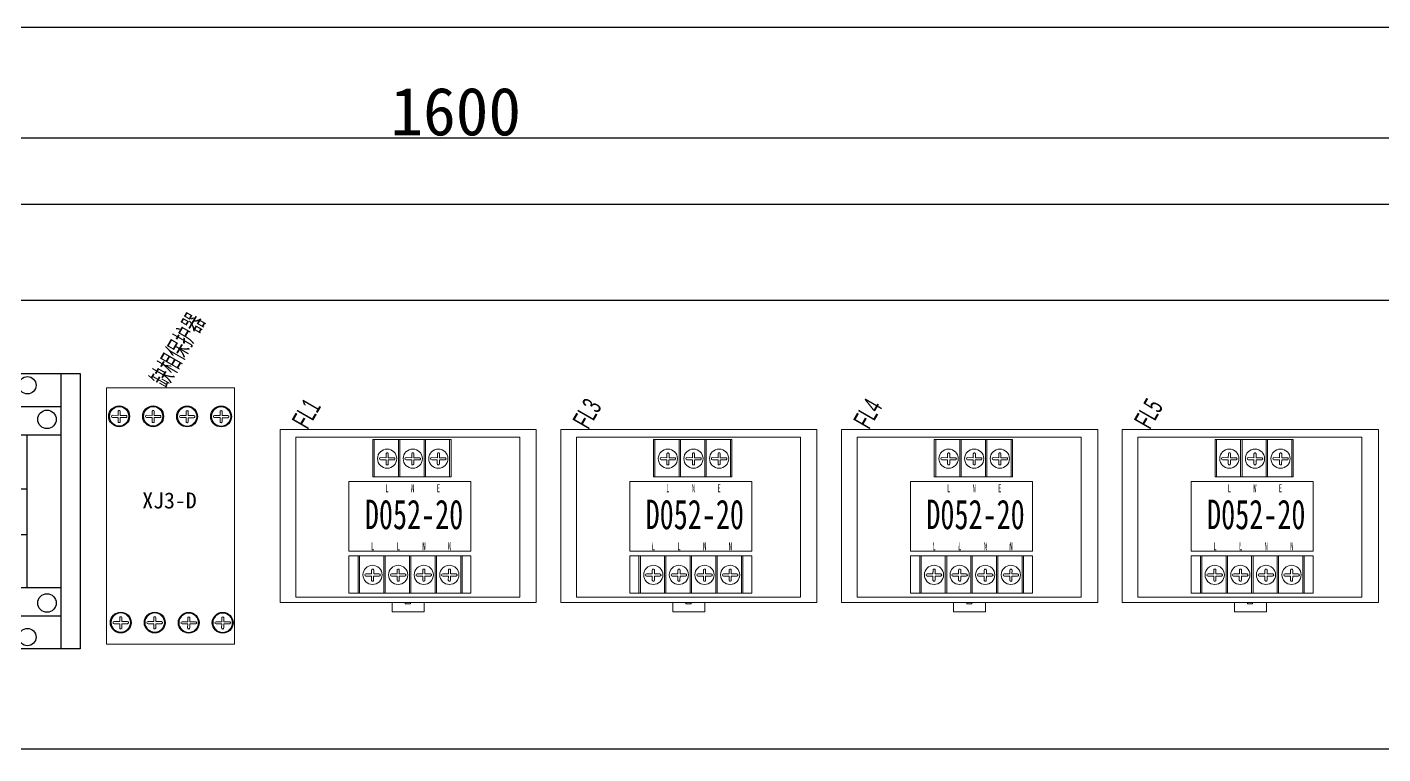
# Model space of a CAD drawing. Header units: millimetres. Extents: x 336 to 12810, y -1577 to 4105.
# Drawn here: x 6895 to 7318.4, y 1721.2 to 1948.1 of the extents above; entities that cross this region are included whole.
import ezdxf

# ---------------------------------------------------------------- set-up
doc = ezdxf.new("R2010")
doc.units = ezdxf.units.MM
doc.layers.add('TEXT', color=2, linetype='Continuous')
doc.styles.add('ST', font='', dxfattribs={"width": 0.8, "height": 300})
doc.styles.get("Standard").update_dxf_attribs({"font": ''})
doc.styles.add('样式 8', font='arial.ttf', dxfattribs={"width": 0.6, "height": 2.5})
doc.styles.get('ST').set_extended_font_data('SimSun')
doc.styles.get('Standard').set_extended_font_data('SimSun')
doc.dimstyles.new('ISO-25', dxfattribs={"dimtxt": 2.5, "dimasz": 2.5, "dimexe": 1.25, "dimexo": 0.625, "dimtad": 1, "dimtxsty": 'Standard', "dimcen": 2.5, "dimadec": 0, "dimazin": 0, "dimtfac": 1, "dimtmove": 0, "dimatfit": 3, "dimfxl": 1, "dimarcsym": 0})

# ---------------------------------------------------------------- blocks, each defined once
blk = doc.blocks.new('*D281')
at = {"color": 0, "lineweight": -2}
for p, q in [((6228.84, 1893.42), (6228.84, 1914.79)), ((7828.84, 1893.42), (7828.84, 1914.79)), ((6231.34, 1913.54), (7826.34, 1913.54))]:
    blk.add_line(p, q, dxfattribs=at)
at = {"color": 0}
for points in [[(6231.34, 1913.96), (6231.34, 1913.12), (6228.84, 1913.54)], [(7826.34, 1913.12), (7826.34, 1913.96), (7828.84, 1913.54)]]:
    blk.add_solid(points, dxfattribs=at)
at = {"layer": 'Defpoints', "color": 0}
for p in [(7828.84, 1913.54), (6228.84, 1892.79), (7828.84, 1892.79)]:
    blk.add_point(p, dxfattribs=at)
at = {"color": 0, "insert": (7028.84, 1921.67), "char_height": 2.5, "attachment_point": 5}
blk.add_mtext('{\\H6x;1600}', dxfattribs=at)
blk = doc.blocks.new('CJX2-3201')
for p, q in [((6642.26, 2108.3), (6687.26, 2108.3)), ((6642.26, 2089.11), (6642.26, 2108.3)), ((6687.26, 2108.3), (6687.26, 2089.11)), ((6642.26, 2097.98), (6687.26, 2097.98)), ((6642.26, 2041.48), (6642.26, 2089.11)), ((6642.26, 2089.11), (6687.26, 2089.11)), ((6652.94, 2089.11), (6652.94, 2041.48)), ((6656.95, 2072.26), (6656.95, 2089.11)), ((6672.58, 2072.26), (6672.58, 2089.11)), ((6676.59, 2089.11), (6676.59, 2041.48)), ((6687.26, 2089.11), (6687.26, 2041.48)), ((6652.94, 2072.26), (6676.59, 2072.26)), ((6658.58, 2072.26), (6658.58, 2058.03)), ((6664.08, 2068.31), (6664.08, 2072.26)), ((6665.36, 2072.26), (6665.36, 2068.31)), ((6670.95, 2072.26), (6670.95, 2058.03)), ((6665.36, 2068.31), (6664.08, 2068.31)), ((6665.36, 2061.98), (6664.08, 2061.98)), ((6664.08, 2061.98), (6664.08, 2058.03)), ((6665.36, 2058.03), (6665.36, 2061.98)), ((6652.94, 2058.03), (6676.59, 2058.03)), ((6642.26, 2022.3), (6642.26, 2041.48)), ((6642.26, 2041.48), (6687.26, 2041.48)), ((6687.26, 2041.48), (6687.26, 2022.3)), ((6642.26, 2032.61), (6687.26, 2032.61)), ((6687.26, 2022.3), (6642.26, 2022.3))]:
    blk.add_line(p, q)
blk.add_lwpolyline([(6636.26, 2108.3), (6693.26, 2108.3), (6693.26, 2022.3), (6636.26, 2022.3)], close=True)
for centre, radius in [((6651.2, 2104.4), 2.69), ((6663.99, 2104.4), 2.69), ((6676.79, 2104.61), 2.69), ((6646.68, 2093.77), 2.89), ((6658.65, 2093.77), 2.89), ((6671.45, 2093.77), 2.89), ((6682.89, 2093.97), 2.89), ((6646.68, 2036.83), 2.89), ((6658.65, 2036.83), 2.89), ((6671.45, 2036.83), 2.89), ((6682.89, 2036.62), 2.89), ((6651.2, 2026.19), 2.69), ((6663.99, 2026.19), 2.69), ((6676.79, 2025.98), 2.69)]:
    blk.add_circle(centre, radius)
at = {"layer": 'TEXT', "color": 0, "style": 'ST', "width": 0.7}
blk.add_text('CJX2-3201', height=4.5, dxfattribs=at).set_placement((6654.74, 2048.87))

msp = doc.modelspace()

# ---------------------------------------------------------------- linework, layer by layer
for p, q in [((6268.84, 1862.792), (7328.84, 1862.792)), ((6268.84, 1722.792), (7328.84, 1722.792))]:
    msp.add_line(p, q)
at = {"lineweight": 0}
for p, q in [((6973.986, 1768.479), (7013.986, 1768.479)), ((7018.986, 1768.479), (7008.986, 1768.479)), ((7013.986, 1768.479), (7018.986, 1768.479)), ((7061.673, 1768.479), (7101.673, 1768.479)), ((7106.673, 1768.479), (7096.673, 1768.479)), ((7101.673, 1768.479), (7106.673, 1768.479)), ((7149.36, 1768.479), (7189.36, 1768.479)), ((7194.36, 1768.479), (7184.36, 1768.479)), ((7189.36, 1768.479), (7194.36, 1768.479)), ((7237.048, 1768.479), (7277.048, 1768.479)), ((7282.048, 1768.479), (7272.048, 1768.479)), ((7277.048, 1768.479), (7282.048, 1768.479))]:
    msp.add_line(p, q, dxfattribs=at)
at = {"color": 1}
msp.add_lwpolyline([(6148.29, 1948.1), (7905.608, 1948.1), (7905.608, 940.442), (6148.29, 940.442)], close=True, dxfattribs=at)
msp.add_lwpolyline([(6228.84, 1892.792), (7828.84, 1892.792), (7828.84, 1402.792), (6228.84, 1402.792)], close=True)
at = {"lineweight": 0}
for points in [[(6919.756, 1835.471), (6959.756, 1835.471), (6959.756, 1755.471), (6919.756, 1755.471)], [(6973.986, 1822.479), (7053.986, 1822.479), (7053.986, 1768.479), (6973.986, 1768.479)], [(7061.673, 1822.479), (7141.673, 1822.479), (7141.673, 1768.479), (7061.673, 1768.479)], [(7149.36, 1822.479), (7229.36, 1822.479), (7229.36, 1768.479), (7149.36, 1768.479)], [(7237.048, 1822.479), (7317.048, 1822.479), (7317.048, 1768.479), (7237.048, 1768.479)], [(6978.882, 1820.094), (7048.848, 1820.094), (7048.848, 1770.124), (6978.882, 1770.124)], [(7002.941, 1807.65), (7027.379, 1807.65), (7027.379, 1819.321), (7002.941, 1819.321)], [(7002.941, 1819.321), (7003.379, 1819.321), (7003.379, 1807.65), (7002.941, 1807.65)], [(7010.941, 1819.321), (7011.379, 1819.321), (7011.379, 1807.65), (7010.941, 1807.65)], [(7018.941, 1819.321), (7019.379, 1819.321), (7019.379, 1807.65), (7018.941, 1807.65)], [(7026.941, 1819.321), (7027.379, 1819.321), (7027.379, 1807.65), (7026.941, 1807.65)], [(7066.569, 1820.094), (7136.536, 1820.094), (7136.536, 1770.124), (7066.569, 1770.124)], [(7090.629, 1807.65), (7115.067, 1807.65), (7115.067, 1819.321), (7090.629, 1819.321)], [(7090.629, 1819.321), (7091.067, 1819.321), (7091.067, 1807.65), (7090.629, 1807.65)], [(7098.629, 1819.321), (7099.067, 1819.321), (7099.067, 1807.65), (7098.629, 1807.65)], [(7106.629, 1819.321), (7107.067, 1819.321), (7107.067, 1807.65), (7106.629, 1807.65)], [(7114.629, 1819.321), (7115.067, 1819.321), (7115.067, 1807.65), (7114.629, 1807.65)], [(7154.256, 1820.094), (7224.223, 1820.094), (7224.223, 1770.124), (7154.256, 1770.124)], [(7178.316, 1807.65), (7202.754, 1807.65), (7202.754, 1819.321), (7178.316, 1819.321)], [(7178.316, 1819.321), (7178.754, 1819.321), (7178.754, 1807.65), (7178.316, 1807.65)], [(7186.316, 1819.321), (7186.754, 1819.321), (7186.754, 1807.65), (7186.316, 1807.65)], [(7194.316, 1819.321), (7194.754, 1819.321), (7194.754, 1807.65), (7194.316, 1807.65)], [(7202.316, 1819.321), (7202.754, 1819.321), (7202.754, 1807.65), (7202.316, 1807.65)], [(7241.944, 1820.094), (7311.91, 1820.094), (7311.91, 1770.124), (7241.944, 1770.124)], [(7266.003, 1807.65), (7290.441, 1807.65), (7290.441, 1819.321), (7266.003, 1819.321)], [(7266.003, 1819.321), (7266.441, 1819.321), (7266.441, 1807.65), (7266.003, 1807.65)], [(7274.003, 1819.321), (7274.441, 1819.321), (7274.441, 1807.65), (7274.003, 1807.65)], [(7282.003, 1819.321), (7282.441, 1819.321), (7282.441, 1807.65), (7282.003, 1807.65)], [(7290.003, 1819.321), (7290.441, 1819.321), (7290.441, 1807.65), (7290.003, 1807.65)], [(7033.61, 1784.43), (6995.5, 1784.43), (6995.5, 1806.186), (7033.61, 1806.186)], [(7121.297, 1784.43), (7083.187, 1784.43), (7083.187, 1806.186), (7121.297, 1806.186)], [(7208.985, 1784.43), (7170.874, 1784.43), (7170.874, 1806.186), (7208.985, 1806.186)], [(7296.672, 1784.43), (7258.561, 1784.43), (7258.561, 1806.186), (7296.672, 1806.186)], [(6995.5, 1783.019), (7033.61, 1783.019), (7033.61, 1771.347), (6995.5, 1771.347)], [(6998.384, 1783.019), (6998.822, 1783.019), (6998.822, 1771.347), (6998.384, 1771.347)], [(7006.384, 1783.019), (7006.822, 1783.019), (7006.822, 1771.347), (7006.384, 1771.347)], [(7014.384, 1783.019), (7014.822, 1783.019), (7014.822, 1771.347), (7014.384, 1771.347)], [(7022.384, 1783.019), (7022.822, 1783.019), (7022.822, 1771.347), (7022.384, 1771.347)], [(7030.384, 1783.019), (7030.822, 1783.019), (7030.822, 1771.347), (7030.384, 1771.347)], [(7083.187, 1783.019), (7121.297, 1783.019), (7121.297, 1771.347), (7083.187, 1771.347)], [(7086.071, 1783.019), (7086.509, 1783.019), (7086.509, 1771.347), (7086.071, 1771.347)], [(7094.071, 1783.019), (7094.509, 1783.019), (7094.509, 1771.347), (7094.071, 1771.347)], [(7102.071, 1783.019), (7102.509, 1783.019), (7102.509, 1771.347), (7102.071, 1771.347)], [(7110.071, 1783.019), (7110.509, 1783.019), (7110.509, 1771.347), (7110.071, 1771.347)], [(7118.071, 1783.019), (7118.509, 1783.019), (7118.509, 1771.347), (7118.071, 1771.347)], [(7170.874, 1783.019), (7208.985, 1783.019), (7208.985, 1771.347), (7170.874, 1771.347)], [(7173.758, 1783.019), (7174.196, 1783.019), (7174.196, 1771.347), (7173.758, 1771.347)], [(7181.758, 1783.019), (7182.196, 1783.019), (7182.196, 1771.347), (7181.758, 1771.347)], [(7189.758, 1783.019), (7190.196, 1783.019), (7190.196, 1771.347), (7189.758, 1771.347)], [(7197.758, 1783.019), (7198.196, 1783.019), (7198.196, 1771.347), (7197.758, 1771.347)], [(7205.758, 1783.019), (7206.196, 1783.019), (7206.196, 1771.347), (7205.758, 1771.347)], [(7258.561, 1783.019), (7296.672, 1783.019), (7296.672, 1771.347), (7258.561, 1771.347)], [(7261.446, 1783.019), (7261.884, 1783.019), (7261.884, 1771.347), (7261.446, 1771.347)], [(7269.446, 1783.019), (7269.884, 1783.019), (7269.884, 1771.347), (7269.446, 1771.347)], [(7277.446, 1783.019), (7277.884, 1783.019), (7277.884, 1771.347), (7277.446, 1771.347)], [(7285.446, 1783.019), (7285.884, 1783.019), (7285.884, 1771.347), (7285.446, 1771.347)], [(7293.446, 1783.019), (7293.884, 1783.019), (7293.884, 1771.347), (7293.446, 1771.347)], [(7008.986, 1768.479), (7018.986, 1768.479), (7018.986, 1765.479), (7008.986, 1765.479)], [(7013.073, 1768.479), (7014.688, 1768.479), (7014.688, 1768.045), (7013.073, 1768.045)], [(7013.986, 1768.479), (7015.696, 1768.479), (7015.696, 1768.479), (7013.986, 1768.479)], [(7096.673, 1768.479), (7106.673, 1768.479), (7106.673, 1765.479), (7096.673, 1765.479)], [(7100.761, 1768.479), (7102.375, 1768.479), (7102.375, 1768.045), (7100.761, 1768.045)], [(7101.673, 1768.479), (7103.383, 1768.479), (7103.383, 1768.479), (7101.673, 1768.479)], [(7184.36, 1768.479), (7194.36, 1768.479), (7194.36, 1765.479), (7184.36, 1765.479)], [(7188.448, 1768.479), (7190.062, 1768.479), (7190.062, 1768.045), (7188.448, 1768.045)], [(7189.36, 1768.479), (7191.07, 1768.479), (7191.07, 1768.479), (7189.36, 1768.479)], [(7272.048, 1768.479), (7282.048, 1768.479), (7282.048, 1765.479), (7272.048, 1765.479)], [(7276.135, 1768.479), (7277.75, 1768.479), (7277.75, 1768.045), (7276.135, 1768.045)], [(7277.048, 1768.479), (7278.757, 1768.479), (7278.757, 1768.479), (7277.048, 1768.479)]]:
    msp.add_lwpolyline(points, close=True, dxfattribs=at)
for points in [[(6921.62, 1826.22), (6923.388, 1826.207)], [(6923.393, 1826.876), (6921.625, 1826.888)], [(6923.388, 1826.207), (6923.379, 1824.944)], [(6923.406, 1828.061), (6923.402, 1828.061), (6923.393, 1826.876)], [(6924.046, 1824.939), (6924.05, 1824.939), (6924.06, 1826.202)], [(6924.06, 1826.202), (6925.8, 1826.188), (6925.8, 1826.192)], [(6924.065, 1826.872), (6924.074, 1828.056)], [(6925.806, 1826.86), (6924.065, 1826.872)], [(6932.234, 1826.22), (6934.003, 1826.207)], [(6934.008, 1826.876), (6932.239, 1826.888)], [(6934.003, 1826.207), (6933.993, 1824.944)], [(6934.021, 1828.061), (6934.017, 1828.061), (6934.008, 1826.876)], [(6934.661, 1824.939), (6934.665, 1824.939), (6934.674, 1826.202)], [(6934.674, 1826.202), (6936.415, 1826.188), (6936.415, 1826.192)], [(6934.679, 1826.872), (6934.688, 1828.056)], [(6936.42, 1826.86), (6934.679, 1826.872)], [(6942.848, 1826.17), (6944.616, 1826.156)], [(6944.622, 1826.825), (6942.853, 1826.837)], [(6944.616, 1826.156), (6944.607, 1824.893)], [(6944.635, 1828.011), (6944.631, 1828.011), (6944.622, 1826.825)], [(6945.275, 1824.888), (6945.279, 1824.888), (6945.288, 1826.151)], [(6945.288, 1826.151), (6947.029, 1826.138), (6947.029, 1826.142)], [(6945.293, 1826.821), (6945.302, 1828.006)], [(6947.034, 1826.809), (6945.293, 1826.821)], [(6953.462, 1826.17), (6955.231, 1826.156)], [(6955.236, 1826.825), (6953.468, 1826.837)], [(6955.231, 1826.156), (6955.221, 1824.893)], [(6955.249, 1828.011), (6955.245, 1828.011), (6955.236, 1826.825)], [(6955.889, 1824.888), (6955.893, 1824.888), (6955.903, 1826.151)], [(6955.903, 1826.151), (6957.643, 1826.138), (6957.643, 1826.142)], [(6955.908, 1826.821), (6955.917, 1828.006)], [(6957.648, 1826.809), (6955.908, 1826.821)], [(7005.327, 1813.005), (7007.095, 1812.992)], [(7007.1, 1813.661), (7005.332, 1813.673)], [(7007.095, 1812.992), (7007.085, 1811.729)], [(7007.113, 1814.846), (7007.109, 1814.846), (7007.1, 1813.661)], [(7007.753, 1811.724), (7007.757, 1811.724), (7007.767, 1812.987)], [(7007.767, 1812.987), (7009.507, 1812.973), (7009.507, 1812.977)], [(7007.772, 1813.657), (7007.781, 1814.841)], [(7009.512, 1813.645), (7007.772, 1813.657)], [(7013.327, 1813.005), (7015.095, 1812.992)], [(7015.1, 1813.661), (7013.332, 1813.673)], [(7015.095, 1812.992), (7015.085, 1811.729)], [(7015.113, 1814.846), (7015.109, 1814.846), (7015.1, 1813.661)], [(7015.753, 1811.724), (7015.757, 1811.724), (7015.767, 1812.987)], [(7015.767, 1812.987), (7017.507, 1812.973), (7017.507, 1812.977)], [(7015.772, 1813.657), (7015.781, 1814.841)], [(7017.512, 1813.645), (7015.772, 1813.657)], [(7021.327, 1813.005), (7023.095, 1812.992)], [(7023.1, 1813.661), (7021.332, 1813.673)], [(7023.095, 1812.992), (7023.085, 1811.729)], [(7023.113, 1814.846), (7023.109, 1814.846), (7023.1, 1813.661)], [(7023.753, 1811.724), (7023.757, 1811.724), (7023.767, 1812.987)], [(7023.767, 1812.987), (7025.507, 1812.973), (7025.507, 1812.977)], [(7023.772, 1813.657), (7023.781, 1814.841)], [(7025.512, 1813.645), (7023.772, 1813.657)], [(7093.014, 1813.005), (7094.782, 1812.992)], [(7094.787, 1813.661), (7093.019, 1813.673)], [(7094.782, 1812.992), (7094.773, 1811.729)], [(7094.8, 1814.846), (7094.796, 1814.846), (7094.787, 1813.661)], [(7095.44, 1811.724), (7095.444, 1811.724), (7095.454, 1812.987)], [(7095.454, 1812.987), (7097.194, 1812.973), (7097.194, 1812.977)], [(7095.459, 1813.657), (7095.468, 1814.841)], [(7097.2, 1813.645), (7095.459, 1813.657)], [(7101.014, 1813.005), (7102.782, 1812.992)], [(7102.787, 1813.661), (7101.019, 1813.673)], [(7102.782, 1812.992), (7102.773, 1811.729)], [(7102.8, 1814.846), (7102.796, 1814.846), (7102.787, 1813.661)], [(7103.44, 1811.724), (7103.444, 1811.724), (7103.454, 1812.987)], [(7103.454, 1812.987), (7105.194, 1812.973), (7105.194, 1812.977)], [(7103.459, 1813.657), (7103.468, 1814.841)], [(7105.2, 1813.645), (7103.459, 1813.657)], [(7109.014, 1813.005), (7110.782, 1812.992)], [(7110.787, 1813.661), (7109.019, 1813.673)], [(7110.782, 1812.992), (7110.773, 1811.729)], [(7110.8, 1814.846), (7110.796, 1814.846), (7110.787, 1813.661)], [(7111.44, 1811.724), (7111.444, 1811.724), (7111.454, 1812.987)], [(7111.454, 1812.987), (7113.194, 1812.973), (7113.194, 1812.977)], [(7111.459, 1813.657), (7111.468, 1814.841)], [(7113.2, 1813.645), (7111.459, 1813.657)], [(7180.701, 1813.005), (7182.47, 1812.992)], [(7182.475, 1813.661), (7180.706, 1813.673)], [(7182.47, 1812.992), (7182.46, 1811.729)], [(7182.488, 1814.846), (7182.484, 1814.846), (7182.475, 1813.661)], [(7183.128, 1811.724), (7183.132, 1811.724), (7183.141, 1812.987)], [(7183.141, 1812.987), (7184.882, 1812.973), (7184.882, 1812.977)], [(7183.146, 1813.657), (7183.155, 1814.841)], [(7184.887, 1813.645), (7183.146, 1813.657)], [(7188.701, 1813.005), (7190.47, 1812.992)], [(7190.475, 1813.661), (7188.706, 1813.673)], [(7190.47, 1812.992), (7190.46, 1811.729)], [(7190.488, 1814.846), (7190.484, 1814.846), (7190.475, 1813.661)], [(7191.128, 1811.724), (7191.132, 1811.724), (7191.141, 1812.987)], [(7191.141, 1812.987), (7192.882, 1812.973), (7192.882, 1812.977)], [(7191.146, 1813.657), (7191.155, 1814.841)], [(7192.887, 1813.645), (7191.146, 1813.657)], [(7196.701, 1813.005), (7198.47, 1812.992)], [(7198.475, 1813.661), (7196.706, 1813.673)], [(7198.47, 1812.992), (7198.46, 1811.729)], [(7198.488, 1814.846), (7198.484, 1814.846), (7198.475, 1813.661)], [(7199.128, 1811.724), (7199.132, 1811.724), (7199.141, 1812.987)], [(7199.141, 1812.987), (7200.882, 1812.973), (7200.882, 1812.977)], [(7199.146, 1813.657), (7199.155, 1814.841)], [(7200.887, 1813.645), (7199.146, 1813.657)], [(7268.388, 1813.005), (7270.157, 1812.992)], [(7270.162, 1813.661), (7268.393, 1813.673)], [(7270.157, 1812.992), (7270.147, 1811.729)], [(7270.175, 1814.846), (7270.171, 1814.846), (7270.162, 1813.661)], [(7270.815, 1811.724), (7270.819, 1811.724), (7270.828, 1812.987)], [(7270.828, 1812.987), (7272.569, 1812.973), (7272.569, 1812.977)], [(7270.834, 1813.657), (7270.843, 1814.841)], [(7272.574, 1813.645), (7270.834, 1813.657)], [(7276.388, 1813.005), (7278.157, 1812.992)], [(7278.162, 1813.661), (7276.393, 1813.673)], [(7278.157, 1812.992), (7278.147, 1811.729)], [(7278.175, 1814.846), (7278.171, 1814.846), (7278.162, 1813.661)], [(7278.815, 1811.724), (7278.819, 1811.724), (7278.828, 1812.987)], [(7278.828, 1812.987), (7280.569, 1812.973), (7280.569, 1812.977)], [(7278.834, 1813.657), (7278.843, 1814.841)], [(7280.574, 1813.645), (7278.834, 1813.657)], [(7284.388, 1813.005), (7286.157, 1812.992)], [(7286.162, 1813.661), (7284.393, 1813.673)], [(7286.157, 1812.992), (7286.147, 1811.729)], [(7286.175, 1814.846), (7286.171, 1814.846), (7286.162, 1813.661)], [(7286.815, 1811.724), (7286.819, 1811.724), (7286.828, 1812.987)], [(7286.828, 1812.987), (7288.569, 1812.973), (7288.569, 1812.977)], [(7286.834, 1813.657), (7286.843, 1814.841)], [(7288.574, 1813.645), (7286.834, 1813.657)], [(7000.769, 1776.703), (7002.537, 1776.69)], [(7002.542, 1777.359), (7000.774, 1777.371)], [(7002.537, 1776.69), (7002.528, 1775.427)], [(7002.555, 1778.544), (7002.552, 1778.544), (7002.542, 1777.359)], [(7003.195, 1775.422), (7003.199, 1775.422), (7003.209, 1776.685)], [(7003.209, 1776.685), (7004.95, 1776.671), (7004.95, 1776.675)], [(7003.214, 1777.355), (7003.223, 1778.539)], [(7004.955, 1777.343), (7003.214, 1777.355)], [(7008.769, 1776.703), (7010.537, 1776.69)], [(7010.542, 1777.359), (7008.774, 1777.371)], [(7010.537, 1776.69), (7010.528, 1775.427)], [(7010.555, 1778.544), (7010.552, 1778.544), (7010.542, 1777.359)], [(7011.195, 1775.422), (7011.199, 1775.422), (7011.209, 1776.685)], [(7011.209, 1776.685), (7012.95, 1776.671), (7012.95, 1776.675)], [(7011.214, 1777.355), (7011.223, 1778.539)], [(7012.955, 1777.343), (7011.214, 1777.355)], [(7016.769, 1776.703), (7018.537, 1776.69)], [(7018.542, 1777.359), (7016.774, 1777.371)], [(7018.537, 1776.69), (7018.528, 1775.427)], [(7018.555, 1778.544), (7018.552, 1778.544), (7018.542, 1777.359)], [(7019.195, 1775.422), (7019.199, 1775.422), (7019.209, 1776.685)], [(7019.209, 1776.685), (7020.95, 1776.671), (7020.95, 1776.675)], [(7019.214, 1777.355), (7019.223, 1778.539)], [(7020.955, 1777.343), (7019.214, 1777.355)], [(7024.769, 1776.703), (7026.537, 1776.69)], [(7026.542, 1777.359), (7024.774, 1777.371)], [(7026.537, 1776.69), (7026.528, 1775.427)], [(7026.555, 1778.544), (7026.552, 1778.544), (7026.542, 1777.359)], [(7027.195, 1775.422), (7027.199, 1775.422), (7027.209, 1776.685)], [(7027.209, 1776.685), (7028.95, 1776.671), (7028.95, 1776.675)], [(7027.214, 1777.355), (7027.223, 1778.539)], [(7028.955, 1777.343), (7027.214, 1777.355)], [(7088.456, 1776.703), (7090.225, 1776.69)], [(7090.23, 1777.359), (7088.461, 1777.371)], [(7090.225, 1776.69), (7090.215, 1775.427)], [(7090.243, 1778.544), (7090.239, 1778.544), (7090.23, 1777.359)], [(7090.883, 1775.422), (7090.887, 1775.422), (7090.896, 1776.685)], [(7090.896, 1776.685), (7092.637, 1776.671), (7092.637, 1776.675)], [(7090.901, 1777.355), (7090.91, 1778.539)], [(7092.642, 1777.343), (7090.901, 1777.355)], [(7096.456, 1776.703), (7098.225, 1776.69)], [(7098.23, 1777.359), (7096.461, 1777.371)], [(7098.225, 1776.69), (7098.215, 1775.427)], [(7098.243, 1778.544), (7098.239, 1778.544), (7098.23, 1777.359)], [(7098.883, 1775.422), (7098.887, 1775.422), (7098.896, 1776.685)], [(7098.896, 1776.685), (7100.637, 1776.671), (7100.637, 1776.675)], [(7098.901, 1777.355), (7098.91, 1778.539)], [(7100.642, 1777.343), (7098.901, 1777.355)], [(7104.456, 1776.703), (7106.225, 1776.69)], [(7106.23, 1777.359), (7104.461, 1777.371)], [(7106.225, 1776.69), (7106.215, 1775.427)], [(7106.243, 1778.544), (7106.239, 1778.544), (7106.23, 1777.359)], [(7106.883, 1775.422), (7106.887, 1775.422), (7106.896, 1776.685)], [(7106.896, 1776.685), (7108.637, 1776.671), (7108.637, 1776.675)], [(7106.901, 1777.355), (7106.91, 1778.539)], [(7108.642, 1777.343), (7106.901, 1777.355)], [(7112.456, 1776.703), (7114.225, 1776.69)], [(7114.23, 1777.359), (7112.461, 1777.371)], [(7114.225, 1776.69), (7114.215, 1775.427)], [(7114.243, 1778.544), (7114.239, 1778.544), (7114.23, 1777.359)], [(7114.883, 1775.422), (7114.887, 1775.422), (7114.896, 1776.685)], [(7114.896, 1776.685), (7116.637, 1776.671), (7116.637, 1776.675)], [(7114.901, 1777.355), (7114.91, 1778.539)], [(7116.642, 1777.343), (7114.901, 1777.355)], [(7176.143, 1776.703), (7177.912, 1776.69)], [(7177.917, 1777.359), (7176.149, 1777.371)], [(7177.912, 1776.69), (7177.902, 1775.427)], [(7177.93, 1778.544), (7177.926, 1778.544), (7177.917, 1777.359)], [(7178.57, 1775.422), (7178.574, 1775.422), (7178.584, 1776.685)], [(7178.584, 1776.685), (7180.324, 1776.671), (7180.324, 1776.675)], [(7178.589, 1777.355), (7178.598, 1778.539)], [(7180.329, 1777.343), (7178.589, 1777.355)], [(7184.143, 1776.703), (7185.912, 1776.69)], [(7185.917, 1777.359), (7184.149, 1777.371)], [(7185.912, 1776.69), (7185.902, 1775.427)], [(7185.93, 1778.544), (7185.926, 1778.544), (7185.917, 1777.359)], [(7186.57, 1775.422), (7186.574, 1775.422), (7186.584, 1776.685)], [(7186.584, 1776.685), (7188.324, 1776.671), (7188.324, 1776.675)], [(7186.589, 1777.355), (7186.598, 1778.539)], [(7188.329, 1777.343), (7186.589, 1777.355)], [(7192.143, 1776.703), (7193.912, 1776.69)], [(7193.917, 1777.359), (7192.149, 1777.371)], [(7193.912, 1776.69), (7193.902, 1775.427)], [(7193.93, 1778.544), (7193.926, 1778.544), (7193.917, 1777.359)], [(7194.57, 1775.422), (7194.574, 1775.422), (7194.584, 1776.685)], [(7194.584, 1776.685), (7196.324, 1776.671), (7196.324, 1776.675)], [(7194.589, 1777.355), (7194.598, 1778.539)], [(7196.329, 1777.343), (7194.589, 1777.355)], [(7200.143, 1776.703), (7201.912, 1776.69)], [(7201.917, 1777.359), (7200.149, 1777.371)], [(7201.912, 1776.69), (7201.902, 1775.427)], [(7201.93, 1778.544), (7201.926, 1778.544), (7201.917, 1777.359)], [(7202.57, 1775.422), (7202.574, 1775.422), (7202.584, 1776.685)], [(7202.584, 1776.685), (7204.324, 1776.671), (7204.324, 1776.675)], [(7202.589, 1777.355), (7202.598, 1778.539)], [(7204.329, 1777.343), (7202.589, 1777.355)], [(7263.831, 1776.703), (7265.599, 1776.69)], [(7265.604, 1777.359), (7263.836, 1777.371)], [(7265.599, 1776.69), (7265.589, 1775.427)], [(7265.617, 1778.544), (7265.613, 1778.544), (7265.604, 1777.359)], [(7266.257, 1775.422), (7266.261, 1775.422), (7266.271, 1776.685)], [(7266.271, 1776.685), (7268.011, 1776.671), (7268.011, 1776.675)], [(7266.276, 1777.355), (7266.285, 1778.539)], [(7268.016, 1777.343), (7266.276, 1777.355)], [(7271.831, 1776.703), (7273.599, 1776.69)], [(7273.604, 1777.359), (7271.836, 1777.371)], [(7273.599, 1776.69), (7273.589, 1775.427)], [(7273.617, 1778.544), (7273.613, 1778.544), (7273.604, 1777.359)], [(7274.257, 1775.422), (7274.261, 1775.422), (7274.271, 1776.685)], [(7274.271, 1776.685), (7276.011, 1776.671), (7276.011, 1776.675)], [(7274.276, 1777.355), (7274.285, 1778.539)], [(7276.016, 1777.343), (7274.276, 1777.355)], [(7279.831, 1776.703), (7281.599, 1776.69)], [(7281.604, 1777.359), (7279.836, 1777.371)], [(7281.599, 1776.69), (7281.589, 1775.427)], [(7281.617, 1778.544), (7281.613, 1778.544), (7281.604, 1777.359)], [(7282.257, 1775.422), (7282.261, 1775.422), (7282.271, 1776.685)], [(7282.271, 1776.685), (7284.011, 1776.671), (7284.011, 1776.675)], [(7282.276, 1777.355), (7282.285, 1778.539)], [(7284.016, 1777.343), (7282.276, 1777.355)], [(7287.831, 1776.703), (7289.599, 1776.69)], [(7289.604, 1777.359), (7287.836, 1777.371)], [(7289.599, 1776.69), (7289.589, 1775.427)], [(7289.617, 1778.544), (7289.613, 1778.544), (7289.604, 1777.359)], [(7290.257, 1775.422), (7290.261, 1775.422), (7290.271, 1776.685)], [(7290.271, 1776.685), (7292.011, 1776.671), (7292.011, 1776.675)], [(7290.276, 1777.355), (7290.285, 1778.539)], [(7292.016, 1777.343), (7290.276, 1777.355)], [(6922.123, 1761.813), (6923.891, 1761.8)], [(6923.897, 1762.469), (6922.128, 1762.481)], [(6923.891, 1761.8), (6923.882, 1760.537)], [(6923.91, 1763.654), (6923.906, 1763.654), (6923.897, 1762.469)], [(6924.55, 1760.532), (6924.554, 1760.532), (6924.563, 1761.795)], [(6924.563, 1761.795), (6926.304, 1761.781), (6926.304, 1761.785)], [(6924.568, 1762.465), (6924.577, 1763.649)], [(6926.309, 1762.453), (6924.568, 1762.465)], [(6932.737, 1761.813), (6934.506, 1761.8)], [(6934.511, 1762.469), (6932.743, 1762.481)], [(6934.506, 1761.8), (6934.496, 1760.537)], [(6934.524, 1763.654), (6934.52, 1763.654), (6934.511, 1762.469)], [(6935.164, 1760.532), (6935.168, 1760.532), (6935.178, 1761.795)], [(6935.178, 1761.795), (6936.918, 1761.781), (6936.918, 1761.785)], [(6935.183, 1762.465), (6935.192, 1763.649)], [(6936.923, 1762.453), (6935.183, 1762.465)], [(6943.351, 1761.762), (6945.12, 1761.749)], [(6945.125, 1762.418), (6943.356, 1762.43)], [(6945.12, 1761.749), (6945.11, 1760.486)], [(6945.138, 1763.604), (6945.134, 1763.604), (6945.125, 1762.418)], [(6945.778, 1760.481), (6945.782, 1760.481), (6945.791, 1761.744)], [(6945.791, 1761.744), (6947.532, 1761.731), (6947.532, 1761.735)], [(6945.797, 1762.414), (6945.806, 1763.598)], [(6947.537, 1762.402), (6945.797, 1762.414)], [(6953.966, 1761.762), (6955.734, 1761.749)], [(6955.739, 1762.418), (6953.971, 1762.43)], [(6955.734, 1761.749), (6955.725, 1760.486)], [(6955.752, 1763.604), (6955.748, 1763.604), (6955.739, 1762.418)], [(6956.392, 1760.481), (6956.396, 1760.481), (6956.406, 1761.744)], [(6956.406, 1761.744), (6958.146, 1761.731), (6958.146, 1761.735)], [(6956.411, 1762.414), (6956.42, 1763.598)], [(6958.151, 1762.402), (6956.411, 1762.414)]]:
    msp.add_lwpolyline(points, dxfattribs=at)
at = {"color": 0, "lineweight": -2}
for centre in [(6923.709, 1826.575), (6934.323, 1826.575), (6944.937, 1826.525), (6955.552, 1826.525), (6924.212, 1762.168), (6934.827, 1762.168), (6945.44, 1762.118), (6956.055, 1762.118)]:
    msp.add_circle(centre, 3.239, dxfattribs=at)
at = {"lineweight": 0}
for centre in [(6923.709, 1826.575), (6934.323, 1826.575), (6944.937, 1826.525), (6955.552, 1826.525), (7007.416, 1813.36), (7015.416, 1813.36), (7023.416, 1813.36), (7095.103, 1813.36), (7103.103, 1813.36), (7111.103, 1813.36), (7182.79, 1813.36), (7190.79, 1813.36), (7198.79, 1813.36), (7270.478, 1813.36), (7278.478, 1813.36), (7286.478, 1813.36), (7002.858, 1777.058), (7010.858, 1777.058), (7018.858, 1777.058), (7026.858, 1777.058), (7090.545, 1777.058), (7098.545, 1777.058), (7106.545, 1777.058), (7114.545, 1777.058), (7178.233, 1777.058), (7186.233, 1777.058), (7194.233, 1777.058), (7202.233, 1777.058), (7265.92, 1777.058), (7273.92, 1777.058), (7281.92, 1777.058), (7289.92, 1777.058), (6924.212, 1762.168), (6934.827, 1762.168), (6945.44, 1762.118), (6956.055, 1762.118)]:
    msp.add_circle(centre, 3, dxfattribs=at)
for centre, radius, start, end in [((6921.622, 1826.554), 0.334, 89.56238, 269.56238), ((6923.709, 1826.575), 1.5, 101.62647, 101.79811), ((6923.74, 1828.059), 0.334, 355.15261, 182.43139), ((6923.709, 1826.575), 1.5, 75.91869, 75.95753), ((6925.804, 1826.526), 0.334, 269.56238, 89.67132), ((6932.237, 1826.554), 0.334, 89.56238, 269.56238), ((6934.323, 1826.575), 1.5, 101.62647, 101.79811), ((6934.355, 1828.059), 0.334, 355.15261, 182.43139), ((6934.323, 1826.575), 1.5, 75.91869, 75.95753), ((6936.418, 1826.526), 0.334, 269.56238, 89.67132), ((6942.851, 1826.503), 0.334, 89.56238, 269.56238), ((6944.937, 1826.525), 1.5, 101.62647, 101.79811), ((6944.968, 1828.008), 0.334, 355.15261, 182.43139), ((6944.937, 1826.525), 1.5, 75.91869, 75.95753), ((6947.032, 1826.475), 0.334, 269.56238, 89.67132), ((6953.465, 1826.503), 0.334, 89.56238, 269.56238), ((6955.552, 1826.525), 1.5, 101.62647, 101.79811), ((6955.583, 1828.008), 0.334, 355.15261, 182.43139), ((6955.552, 1826.525), 1.5, 75.91869, 75.95753), ((6957.646, 1826.475), 0.334, 269.56238, 89.67132), ((6923.712, 1824.941), 0.334, 179.56238, 359.56238), ((6934.327, 1824.941), 0.334, 179.56238, 359.56238), ((6944.941, 1824.891), 0.334, 179.56238, 359.56238), ((6955.555, 1824.891), 0.334, 179.56238, 359.56238), ((7005.329, 1813.339), 0.334, 89.56238, 269.56238), ((7007.416, 1813.36), 1.5, 101.62647, 101.79811), ((7007.447, 1814.844), 0.334, 355.15261, 182.43139), ((7007.416, 1813.36), 1.5, 75.91869, 75.95753), ((7009.51, 1813.311), 0.334, 269.56238, 89.67132), ((7013.329, 1813.339), 0.334, 89.56238, 269.56238), ((7015.416, 1813.36), 1.5, 101.62647, 101.79811), ((7015.447, 1814.844), 0.334, 355.15261, 182.43139), ((7015.416, 1813.36), 1.5, 75.91869, 75.95753), ((7017.51, 1813.311), 0.334, 269.56238, 89.67132), ((7021.329, 1813.339), 0.334, 89.56238, 269.56238), ((7023.416, 1813.36), 1.5, 101.62647, 101.79811), ((7023.447, 1814.844), 0.334, 355.15261, 182.43139), ((7023.416, 1813.36), 1.5, 75.91869, 75.95753), ((7025.51, 1813.311), 0.334, 269.56238, 89.67132), ((7093.016, 1813.339), 0.334, 89.56238, 269.56238), ((7095.103, 1813.36), 1.5, 101.62647, 101.79811), ((7095.134, 1814.844), 0.334, 355.15261, 182.43139), ((7095.103, 1813.36), 1.5, 75.91869, 75.95753), ((7097.197, 1813.311), 0.334, 269.56238, 89.67132), ((7101.016, 1813.339), 0.334, 89.56238, 269.56238), ((7103.103, 1813.36), 1.5, 101.62647, 101.79811), ((7103.134, 1814.844), 0.334, 355.15261, 182.43139), ((7103.103, 1813.36), 1.5, 75.91869, 75.95753), ((7105.197, 1813.311), 0.334, 269.56238, 89.67132), ((7109.016, 1813.339), 0.334, 89.56238, 269.56238), ((7111.103, 1813.36), 1.5, 101.62647, 101.79811), ((7111.134, 1814.844), 0.334, 355.15261, 182.43139), ((7111.103, 1813.36), 1.5, 75.91869, 75.95753), ((7113.197, 1813.311), 0.334, 269.56238, 89.67132), ((7180.704, 1813.339), 0.334, 89.56238, 269.56238), ((7182.79, 1813.36), 1.5, 101.62647, 101.79811), ((7182.822, 1814.844), 0.334, 355.15261, 182.43139), ((7182.79, 1813.36), 1.5, 75.91869, 75.95753), ((7184.884, 1813.311), 0.334, 269.56238, 89.67132), ((7188.704, 1813.339), 0.334, 89.56238, 269.56238), ((7190.79, 1813.36), 1.5, 101.62647, 101.79811), ((7190.822, 1814.844), 0.334, 355.15261, 182.43139), ((7190.79, 1813.36), 1.5, 75.91869, 75.95753), ((7192.884, 1813.311), 0.334, 269.56238, 89.67132), ((7196.704, 1813.339), 0.334, 89.56238, 269.56238), ((7198.79, 1813.36), 1.5, 101.62647, 101.79811), ((7198.822, 1814.844), 0.334, 355.15261, 182.43139), ((7198.79, 1813.36), 1.5, 75.91869, 75.95753), ((7200.884, 1813.311), 0.334, 269.56238, 89.67132), ((7268.391, 1813.339), 0.334, 89.56238, 269.56238), ((7270.478, 1813.36), 1.5, 101.62647, 101.79811), ((7270.509, 1814.844), 0.334, 355.15261, 182.43139), ((7270.478, 1813.36), 1.5, 75.91869, 75.95753), ((7272.572, 1813.311), 0.334, 269.56238, 89.67132), ((7276.391, 1813.339), 0.334, 89.56238, 269.56238), ((7278.478, 1813.36), 1.5, 101.62647, 101.79811), ((7278.509, 1814.844), 0.334, 355.15261, 182.43139), ((7278.478, 1813.36), 1.5, 75.91869, 75.95753), ((7280.572, 1813.311), 0.334, 269.56238, 89.67132), ((7284.391, 1813.339), 0.334, 89.56238, 269.56238), ((7286.478, 1813.36), 1.5, 101.62647, 101.79811), ((7286.509, 1814.844), 0.334, 355.15261, 182.43139), ((7286.478, 1813.36), 1.5, 75.91869, 75.95753), ((7288.572, 1813.311), 0.334, 269.56238, 89.67132), ((7007.419, 1811.726), 0.334, 179.56238, 359.56238), ((7015.419, 1811.726), 0.334, 179.56238, 359.56238), ((7023.419, 1811.726), 0.334, 179.56238, 359.56238), ((7095.106, 1811.726), 0.334, 179.56238, 359.56238), ((7103.106, 1811.726), 0.334, 179.56238, 359.56238), ((7111.106, 1811.726), 0.334, 179.56238, 359.56238), ((7182.794, 1811.726), 0.334, 179.56238, 359.56238), ((7190.794, 1811.726), 0.334, 179.56238, 359.56238), ((7198.794, 1811.726), 0.334, 179.56238, 359.56238), ((7270.481, 1811.726), 0.334, 179.56238, 359.56238), ((7278.481, 1811.726), 0.334, 179.56238, 359.56238), ((7286.481, 1811.726), 0.334, 179.56238, 359.56238), ((7002.889, 1778.542), 0.334, 355.15261, 182.43139), ((7010.889, 1778.542), 0.334, 355.15261, 182.43139), ((7018.889, 1778.542), 0.334, 355.15261, 182.43139), ((7026.889, 1778.542), 0.334, 355.15261, 182.43139), ((7090.577, 1778.542), 0.334, 355.15261, 182.43139), ((7098.577, 1778.542), 0.334, 355.15261, 182.43139), ((7106.577, 1778.542), 0.334, 355.15261, 182.43139), ((7114.577, 1778.542), 0.334, 355.15261, 182.43139), ((7178.264, 1778.542), 0.334, 355.15261, 182.43139), ((7186.264, 1778.542), 0.334, 355.15261, 182.43139), ((7194.264, 1778.542), 0.334, 355.15261, 182.43139), ((7202.264, 1778.542), 0.334, 355.15261, 182.43139), ((7265.951, 1778.542), 0.334, 355.15261, 182.43139), ((7273.951, 1778.542), 0.334, 355.15261, 182.43139), ((7281.951, 1778.542), 0.334, 355.15261, 182.43139), ((7289.951, 1778.542), 0.334, 355.15261, 182.43139), ((7000.771, 1777.037), 0.334, 89.56238, 269.56238), ((7002.862, 1775.424), 0.334, 179.56238, 359.56238), ((7002.858, 1777.058), 1.5, 101.62647, 101.79811), ((7002.858, 1777.058), 1.5, 75.91869, 75.95753), ((7004.952, 1777.009), 0.334, 269.56238, 89.67132), ((7008.771, 1777.037), 0.334, 89.56238, 269.56238), ((7010.862, 1775.424), 0.334, 179.56238, 359.56238), ((7010.858, 1777.058), 1.5, 101.62647, 101.79811), ((7010.858, 1777.058), 1.5, 75.91869, 75.95753), ((7012.952, 1777.009), 0.334, 269.56238, 89.67132), ((7016.771, 1777.037), 0.334, 89.56238, 269.56238), ((7018.862, 1775.424), 0.334, 179.56238, 359.56238), ((7018.858, 1777.058), 1.5, 101.62647, 101.79811), ((7018.858, 1777.058), 1.5, 75.91869, 75.95753), ((7020.952, 1777.009), 0.334, 269.56238, 89.67132), ((7024.771, 1777.037), 0.334, 89.56238, 269.56238), ((7026.862, 1775.424), 0.334, 179.56238, 359.56238), ((7026.858, 1777.058), 1.5, 101.62647, 101.79811), ((7026.858, 1777.058), 1.5, 75.91869, 75.95753), ((7028.952, 1777.009), 0.334, 269.56238, 89.67132), ((7088.459, 1777.037), 0.334, 89.56238, 269.56238), ((7090.549, 1775.424), 0.334, 179.56238, 359.56238), ((7090.545, 1777.058), 1.5, 101.62647, 101.79811), ((7090.545, 1777.058), 1.5, 75.91869, 75.95753), ((7092.639, 1777.009), 0.334, 269.56238, 89.67132), ((7096.459, 1777.037), 0.334, 89.56238, 269.56238), ((7098.549, 1775.424), 0.334, 179.56238, 359.56238), ((7098.545, 1777.058), 1.5, 101.62647, 101.79811), ((7098.545, 1777.058), 1.5, 75.91869, 75.95753), ((7100.639, 1777.009), 0.334, 269.56238, 89.67132), ((7104.459, 1777.037), 0.334, 89.56238, 269.56238), ((7106.549, 1775.424), 0.334, 179.56238, 359.56238), ((7106.545, 1777.058), 1.5, 101.62647, 101.79811), ((7106.545, 1777.058), 1.5, 75.91869, 75.95753), ((7108.639, 1777.009), 0.334, 269.56238, 89.67132), ((7112.459, 1777.037), 0.334, 89.56238, 269.56238), ((7114.549, 1775.424), 0.334, 179.56238, 359.56238), ((7114.545, 1777.058), 1.5, 101.62647, 101.79811), ((7114.545, 1777.058), 1.5, 75.91869, 75.95753), ((7116.639, 1777.009), 0.334, 269.56238, 89.67132), ((7176.146, 1777.037), 0.334, 89.56238, 269.56238), ((7178.236, 1775.424), 0.334, 179.56238, 359.56238), ((7178.233, 1777.058), 1.5, 101.62647, 101.79811), ((7178.233, 1777.058), 1.5, 75.91869, 75.95753), ((7180.327, 1777.009), 0.334, 269.56238, 89.67132), ((7184.146, 1777.037), 0.334, 89.56238, 269.56238), ((7186.236, 1775.424), 0.334, 179.56238, 359.56238), ((7186.233, 1777.058), 1.5, 101.62647, 101.79811), ((7186.233, 1777.058), 1.5, 75.91869, 75.95753), ((7188.327, 1777.009), 0.334, 269.56238, 89.67132), ((7192.146, 1777.037), 0.334, 89.56238, 269.56238), ((7194.236, 1775.424), 0.334, 179.56238, 359.56238), ((7194.233, 1777.058), 1.5, 101.62647, 101.79811), ((7194.233, 1777.058), 1.5, 75.91869, 75.95753), ((7196.327, 1777.009), 0.334, 269.56238, 89.67132), ((7200.146, 1777.037), 0.334, 89.56238, 269.56238), ((7202.236, 1775.424), 0.334, 179.56238, 359.56238), ((7202.233, 1777.058), 1.5, 101.62647, 101.79811), ((7202.233, 1777.058), 1.5, 75.91869, 75.95753), ((7204.327, 1777.009), 0.334, 269.56238, 89.67132), ((7263.833, 1777.037), 0.334, 89.56238, 269.56238), ((7265.923, 1775.424), 0.334, 179.56238, 359.56238), ((7265.92, 1777.058), 1.5, 101.62647, 101.79811), ((7265.92, 1777.058), 1.5, 75.91869, 75.95753), ((7268.014, 1777.009), 0.334, 269.56238, 89.67132), ((7271.833, 1777.037), 0.334, 89.56238, 269.56238), ((7273.923, 1775.424), 0.334, 179.56238, 359.56238), ((7273.92, 1777.058), 1.5, 101.62647, 101.79811), ((7273.92, 1777.058), 1.5, 75.91869, 75.95753), ((7276.014, 1777.009), 0.334, 269.56238, 89.67132), ((7279.833, 1777.037), 0.334, 89.56238, 269.56238), ((7281.923, 1775.424), 0.334, 179.56238, 359.56238), ((7281.92, 1777.058), 1.5, 101.62647, 101.79811), ((7281.92, 1777.058), 1.5, 75.91869, 75.95753), ((7284.014, 1777.009), 0.334, 269.56238, 89.67132), ((7287.833, 1777.037), 0.334, 89.56238, 269.56238), ((7289.923, 1775.424), 0.334, 179.56238, 359.56238), ((7289.92, 1777.058), 1.5, 101.62647, 101.79811), ((7289.92, 1777.058), 1.5, 75.91869, 75.95753), ((7292.014, 1777.009), 0.334, 269.56238, 89.67132), ((6922.126, 1762.147), 0.334, 89.56238, 269.56238), ((6924.212, 1762.168), 1.5, 101.62647, 101.79811), ((6924.243, 1763.652), 0.334, 355.15261, 182.43139), ((6924.212, 1762.168), 1.5, 75.91869, 75.95753), ((6926.307, 1762.119), 0.334, 269.56238, 89.67132), ((6932.74, 1762.147), 0.334, 89.56238, 269.56238), ((6934.827, 1762.168), 1.5, 101.62647, 101.79811), ((6934.858, 1763.652), 0.334, 355.15261, 182.43139), ((6934.827, 1762.168), 1.5, 75.91869, 75.95753), ((6936.921, 1762.119), 0.334, 269.56238, 89.67132), ((6943.354, 1762.096), 0.334, 89.56238, 269.56238), ((6945.44, 1762.118), 1.5, 101.62647, 101.79811), ((6945.472, 1763.601), 0.334, 355.15261, 182.43139), ((6945.44, 1762.118), 1.5, 75.91869, 75.95753), ((6947.535, 1762.068), 0.334, 269.56238, 89.67132), ((6953.968, 1762.096), 0.334, 89.56238, 269.56238), ((6956.055, 1762.118), 1.5, 101.62647, 101.79811), ((6956.086, 1763.601), 0.334, 355.15261, 182.43139), ((6956.055, 1762.118), 1.5, 75.91869, 75.95753), ((6958.15, 1762.068), 0.334, 269.56238, 89.67132), ((6924.216, 1760.534), 0.334, 179.56238, 359.56238), ((6934.83, 1760.534), 0.334, 179.56238, 359.56238), ((6945.444, 1760.483), 0.334, 179.56238, 359.56238), ((6956.058, 1760.483), 0.334, 179.56238, 359.56238)]:
    msp.add_arc(centre, radius, start, end, dxfattribs=at)

# ---------------------------------------------------------------- block references
msp.add_blockref('CJX2-3201', (218.27, -268.341))

# ---------------------------------------------------------------- texts
at = {"lineweight": 0, "style": '样式 8', "width": 0.6}
for s, p in [('缺相保护器', (6938.366, 1835.195)), ('FL1', (6982.585, 1822.202)), ('FL3', (7070.272, 1822.202)), ('FL4', (7157.96, 1822.202)), ('FL5', (7245.647, 1822.202))]:
    msp.add_text(s, height=6, rotation=60, dxfattribs=at).set_placement(p)
at = {"lineweight": 0, "insert": (6930.925, 1802.804), "char_height": 5, "width": 25.6048, "attachment_point": 1}
msp.add_mtext('{XJ3-D}', dxfattribs=at)
at = {"layer": 'TEXT', "color": 0, "style": 'ST', "oblique": 0.5, "width": 0.5}
for s, p in [('L', (7006.889, 1802.863)), ('N', (7014.889, 1802.863)), ('E', (7022.889, 1802.863)), ('L', (7094.577, 1802.863)), ('N', (7102.577, 1802.863)), ('E', (7110.577, 1802.863)), ('L', (7182.264, 1802.863)), ('N', (7190.264, 1802.863)), ('E', (7198.264, 1802.863)), ('L', (7269.951, 1802.863)), ('N', (7277.951, 1802.863)), ('E', (7285.951, 1802.863)), ('L', (7002.399, 1784.754)), ('L', (7010.399, 1784.754)), ('N', (7018.399, 1784.754)), ('N', (7026.399, 1784.754)), ('L', (7090.086, 1784.754)), ('L', (7098.086, 1784.754)), ('N', (7106.086, 1784.754)), ('N', (7114.086, 1784.754)), ('L', (7177.774, 1784.754)), ('L', (7185.774, 1784.754)), ('N', (7193.774, 1784.754)), ('N', (7201.774, 1784.754)), ('L', (7265.461, 1784.754)), ('L', (7273.461, 1784.754)), ('N', (7281.461, 1784.754)), ('N', (7289.461, 1784.754))]:
    msp.add_text(s, height=2.5, dxfattribs=at).set_placement(p)
at = {"layer": 'TEXT', "color": 0, "style": 'ST', "width": 0.7}
for p in [(7000.466, 1791.339), (7088.154, 1791.339), (7175.841, 1791.339), (7263.528, 1791.339)]:
    msp.add_text('D052-20', height=9.216, dxfattribs=at).set_placement(p)

# ---------------------------------------------------------------- dimensions: what is measured, and where the dimension line sits
dim = msp.add_linear_dim(base=(7828.84, 1913.541), p1=(6228.84, 1892.792), p2=(7828.84, 1892.792), text='{\\H6x;<>}', dimstyle='ISO-25')
dim.commit()
dim.dimension.update_dxf_attribs({"geometry": '*D281', "text_midpoint": (7028.84, 1913.541), "dimtype": 160})

doc.saveas('drawing.dxf')
